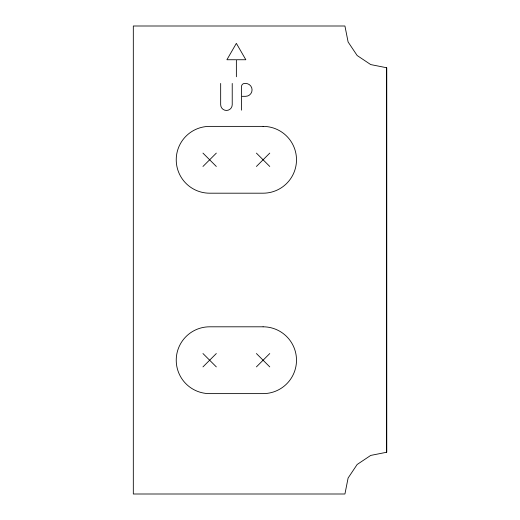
<?xml version="1.0" encoding="UTF-8"?>
<svg xmlns="http://www.w3.org/2000/svg" width="520" height="520" viewBox="0 0 520 520"><rect width="100%" height="100%" fill="white"/><g stroke="black" fill="none" stroke-linecap="round" stroke-linejoin="round"><path stroke-width="0.78" d="M386.685 452.244L386.685 67.756L370.708 64.578L357.162 55.523L348.107 41.977L344.929 26L133.315 26L133.315 494L344.929 494L348.107 478.023L357.162 464.477L370.708 455.423L386.685 452.244L386.685 67.756M202.963 166.465L216.327 153.108M256.412 166.465L269.769 153.108M202.963 366.893L216.327 353.535M256.412 366.893L269.769 353.535M235.697 59.742L226.909 59.742L236.366 43.355L245.83 59.742L236.366 59.742L236.366 76.765M242.177 96.323L245.622 96.323A6.442 6.442 0 0 0 252.064 89.882A6.442 6.442 0 0 0 245.622 83.441L244.641 83.441A3.133 3.133 0 0 0 241.508 86.573L241.508 110.169M256.412 153.108L269.769 166.465M202.963 153.108L216.327 166.465M256.412 353.535L269.769 366.893M202.963 353.535L216.327 366.893M232.225 83.441L232.225 104.676A5.779 5.779 0 0 1 226.447 110.455A5.779 5.779 0 0 1 220.669 104.676L220.669 83.441M263.088 126.38L209.644 126.38A33.404 33.404 0 0 0 176.234 159.783A33.404 33.404 0 0 0 209.644 193.193L263.088 193.193A33.404 33.404 0 0 0 296.498 159.783A33.404 33.404 0 0 0 263.088 126.38M263.088 326.807L209.644 326.807A33.404 33.404 0 0 0 176.234 360.217A33.404 33.404 0 0 0 209.644 393.621L263.088 393.621A33.404 33.404 0 0 0 296.498 360.217A33.404 33.404 0 0 0 263.088 326.807"/></g></svg>
